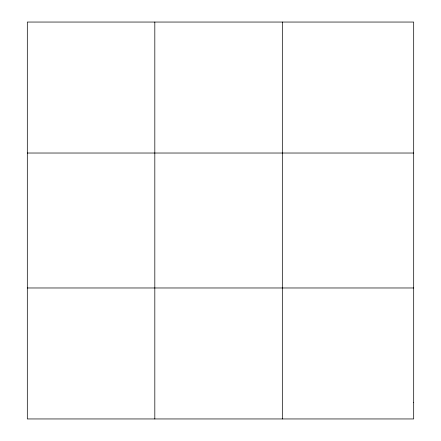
<?xml version="1.0" encoding="UTF-8"?>
<svg xmlns="http://www.w3.org/2000/svg" width="441" height="441" viewBox="0 0 441 441"><rect width="100%" height="100%" fill="white"/><g stroke="black" fill="none" stroke-linecap="round" stroke-linejoin="round"><path stroke-width="0.66" d="M154.819 22.05L154.819 418.95M282.323 22.05L282.323 418.95M27.309 153.027L413.691 153.027M27.309 287.973L413.691 287.973M413.691 402.578L413.691 418.95L27.309 418.95L27.309 22.05L413.691 22.05L413.691 402.578"/></g></svg>
